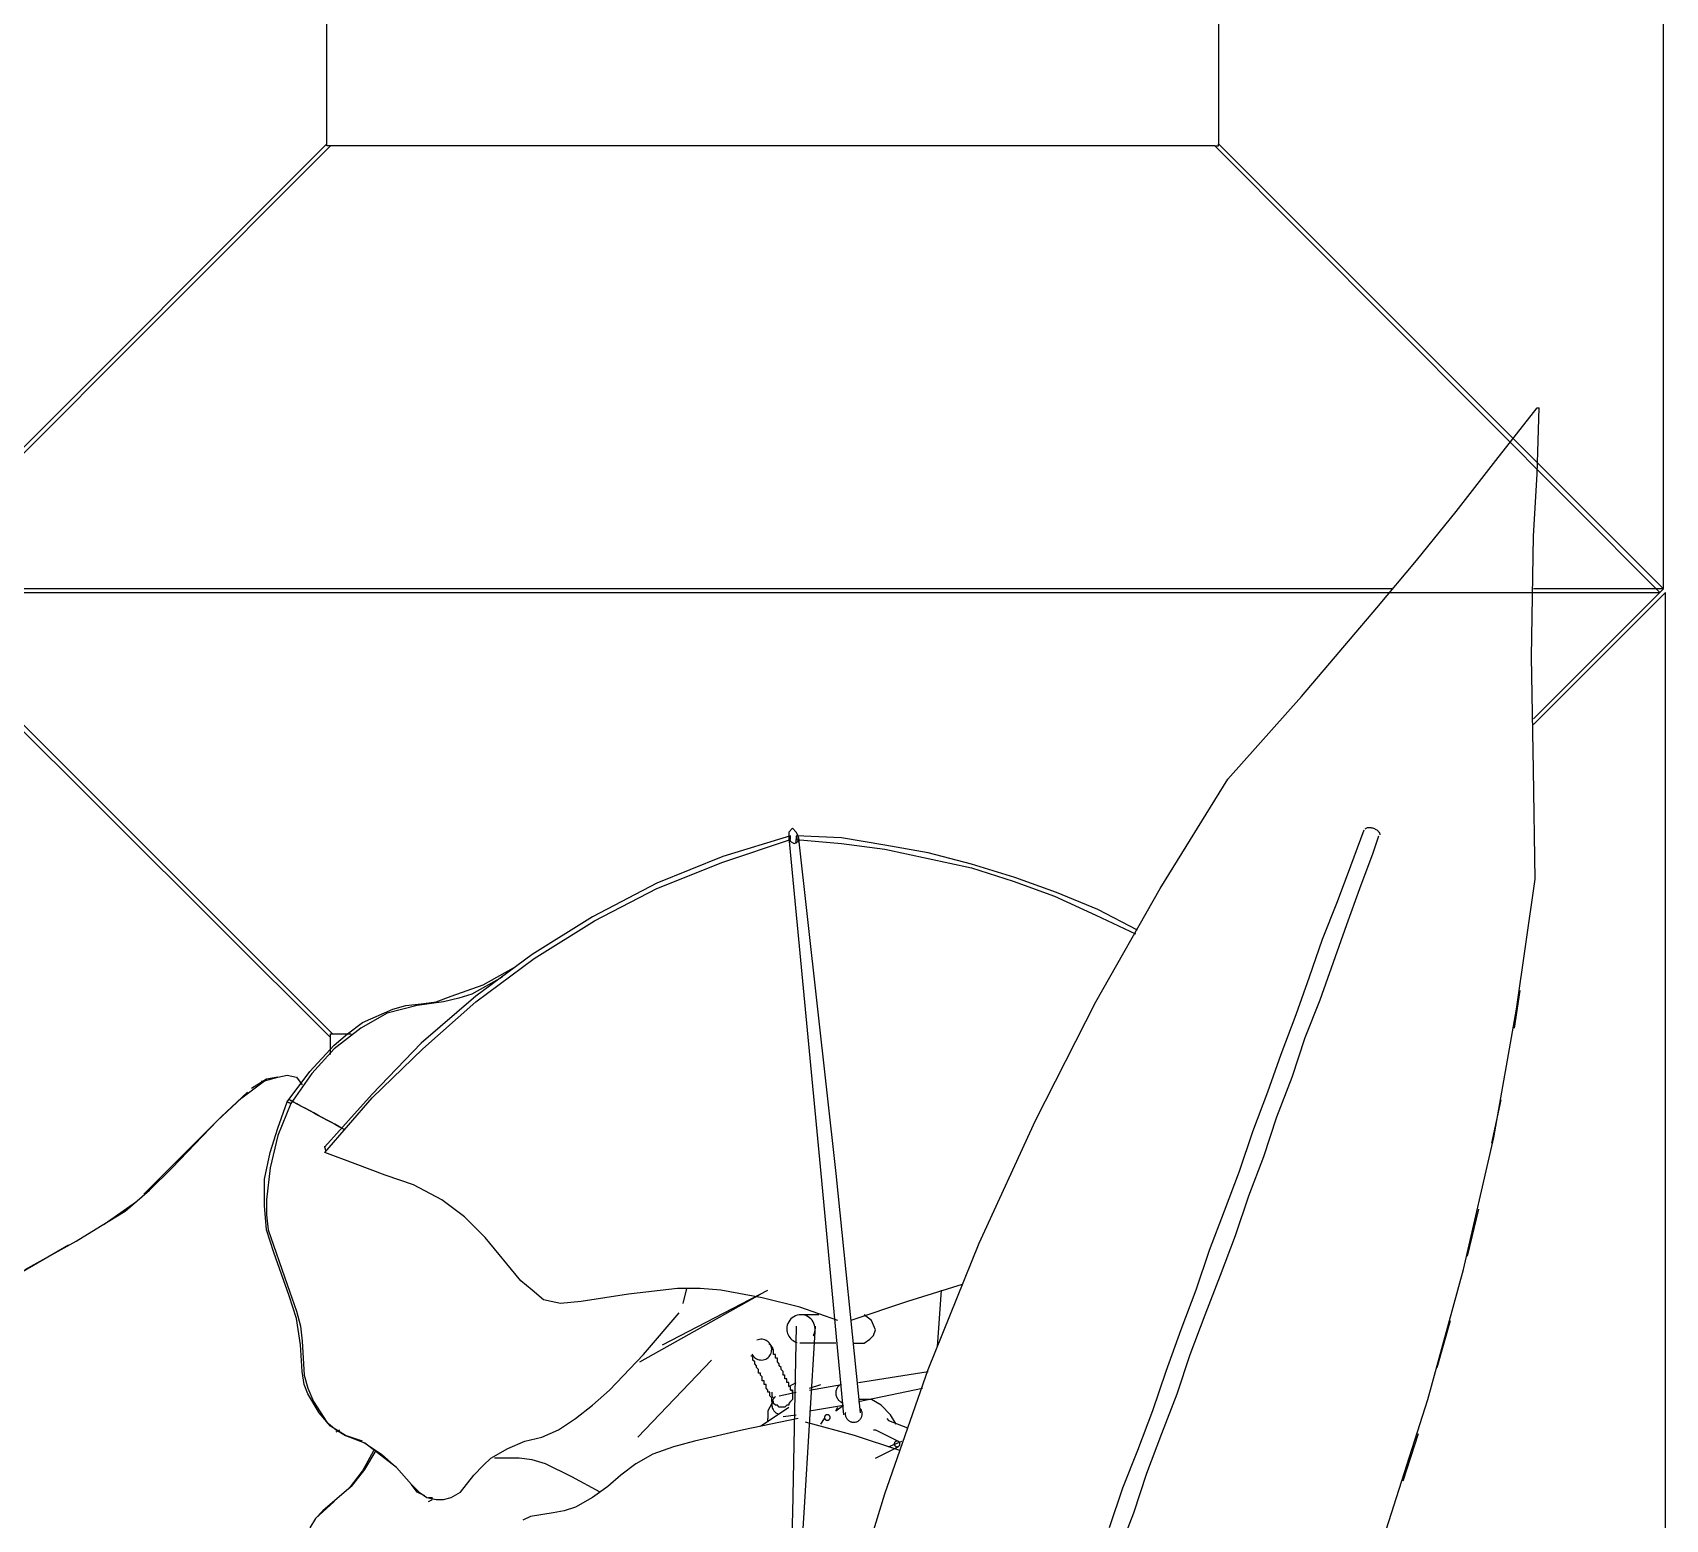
# Model space of a CAD drawing. Header units: millimetres. Extents: x 7649 to 34105, y 3983 to 25377.
# Drawn here: x 15558.9 to 16017.2, y 14287.9 to 14705.2 of the extents above; entities that cross this region are included whole.
import ezdxf

# ---------------------------------------------------------------- set-up
doc = ezdxf.new("R2010")
doc.units = ezdxf.units.MM

msp = doc.modelspace()

# ---------------------------------------------------------------- linework, layer by layer
at = {"layer": 'GEOMETRY', "color": 7}
for p, q in [((16016.64028, 14549.08472), (16016.64028, 15273.51389)), ((15891.75694, 14906.80139), (15891.75694, 14673.96806)), ((15641.46111, 14673.96806), (15641.46111, 14741.70139)), ((15516.57778, 14549.08472), (15641.46111, 14673.96806)), ((15642.51944, 14673.43889), (15517.10694, 14548.02639)), ((15641.46111, 14673.43889), (15641.46111, 14673.96806)), ((15642.51944, 14673.43889), (15641.46111, 14673.43889)), ((15890.69861, 14673.43889), (15642.51944, 14673.43889)), ((16015.58194, 14548.02639), (15890.69861, 14673.43889)), ((15890.69861, 14673.43889), (15891.75694, 14673.43889)), ((15891.75694, 14673.96806), (16016.64028, 14549.08472)), ((15891.75694, 14673.43889), (15891.75694, 14673.96806)), ((15969.54444, 14585.06806), (15981.18611, 14599.88472)), ((15981.18611, 14599.88472), (15981.71528, 14599.88472)), ((15981.18611, 14581.36389), (15981.71528, 14599.88472)), ((15958.43194, 14570.78056), (15969.54444, 14585.06806)), ((15980.12778, 14563.90139), (15981.18611, 14581.36389)), ((15947.31944, 14557.02222), (15958.43194, 14570.78056)), ((15979.59861, 14530.03472), (15980.12778, 14563.90139)), ((15936.20694, 14543.79306), (15947.31944, 14557.02222)), ((15517.10694, 14548.02639), (16015.58194, 14548.02639)), ((15642.51944, 14423.14306), (15517.10694, 14548.02639)), ((15940.44028, 14549.08472), (15518.16528, 14549.08472)), ((15518.16528, 14549.08472), (15643.04861, 14424.20139)), ((15980.12778, 14512.57222), (16016.64028, 14549.08472)), ((16016.64028, 14549.08472), (15980.12778, 14549.08472)), ((16017.16944, 14548.02639), (15980.12778, 14510.98472)), ((16017.16944, 14123.63472), (16017.16944, 14548.02639)), ((15915.04028, 14518.92222), (15936.20694, 14543.79306)), ((15980.12778, 14498.28472), (15979.59861, 14530.03472)), ((15894.40278, 14495.63889), (15915.04028, 14518.92222)), ((15875.35278, 14464.94722), (15894.40278, 14495.63889)), ((15980.65694, 14467.59306), (15980.12778, 14498.28472)), ((15772.16528, 14481.88056), (15771.10694, 14480.82222)), ((15773.22361, 14480.82222), (15772.16528, 14481.88056)), ((15932.50278, 14481.35139), (15928.79861, 14471.29722)), ((15932.96619, 14481.76993), (15932.83978, 14481.66612)), ((15933.1141, 14481.85727), (15932.96619, 14481.76993)), ((15933.28152, 14481.92802), (15933.1141, 14481.85727)), ((15933.46645, 14481.98208), (15933.28152, 14481.92802)), ((15933.66689, 14482.01934), (15933.46645, 14481.98208)), ((15933.88085, 14482.0397), (15933.66689, 14482.01934)), ((15934.10632, 14482.04304), (15933.88085, 14482.0397)), ((15934.34131, 14482.02926), (15934.10632, 14482.04304)), ((15934.58382, 14481.99825), (15934.34131, 14482.02926)), ((15934.83186, 14481.9499), (15934.58382, 14481.99825)), ((15935.08342, 14481.88411), (15934.83186, 14481.9499)), ((15935.3365, 14481.80077), (15935.08342, 14481.88411)), ((15935.58395, 14481.70193), (15935.3365, 14481.80077)), ((15935.81894, 14481.59062), (15935.58395, 14481.70193)), ((15936.04002, 14481.46822), (15935.81894, 14481.59062)), ((15936.24573, 14481.33609), (15936.04002, 14481.46822)), ((15936.43459, 14481.19559), (15936.24573, 14481.33609)), ((15936.60517, 14481.04809), (15936.43459, 14481.19559)), ((15936.75598, 14480.89497), (15936.60517, 14481.04809)), ((15771.63611, 14479.76389), (15752.58611, 14473.94306)), ((15752.58611, 14472.35556), (15771.63611, 14478.70556)), ((15771.10694, 14480.82222), (15771.10694, 14479.23472)), ((15771.10694, 14479.23472), (15780.10278, 14385.04306)), ((15771.10694, 14479.23472), (15771.63611, 14478.17639)), ((15771.63611, 14478.70556), (15771.63611, 14479.76389)), ((15771.63611, 14478.17639), (15772.69444, 14477.64722)), ((15772.69444, 14477.64722), (15773.75278, 14478.17639)), ((15773.75278, 14479.76389), (15773.22361, 14480.82222)), ((15785.92361, 14479.23472), (15773.22361, 14479.76389)), ((15773.22361, 14479.76389), (15773.22361, 14478.70556)), ((15773.22361, 14478.70556), (15785.92361, 14477.64722)), ((15773.22361, 14477.64722), (15773.22361, 14478.70556)), ((15773.75278, 14479.76389), (15784.33611, 14385.04306)), ((15773.75278, 14478.17639), (15773.75278, 14479.76389)), ((15798.09444, 14477.11806), (15785.92361, 14479.23472)), ((15785.92361, 14477.64722), (15798.09444, 14476.05972)), ((15810.26528, 14475.00139), (15798.09444, 14477.11806)), ((15935.14861, 14475.00139), (15936.73611, 14479.76389)), ((15936.88557, 14480.73758), (15936.75598, 14480.89497)), ((15936.99248, 14480.57729), (15936.88557, 14480.73758)), ((15937.07525, 14480.41548), (15936.99248, 14480.57729)), ((15937.13242, 14480.2535), (15937.07525, 14480.41548)), ((15937.16252, 14480.09272), (15937.13242, 14480.2535)), ((15752.58611, 14473.94306), (15734.06528, 14466.53472)), ((15734.06528, 14464.94722), (15752.58611, 14472.35556)), ((15798.09444, 14476.05972), (15810.26528, 14473.41389)), ((15822.43611, 14471.82639), (15810.26528, 14475.00139)), ((15810.26528, 14473.41389), (15822.43611, 14470.76806)), ((15834.60694, 14468.12222), (15822.43611, 14471.82639)), ((15931.44444, 14464.94722), (15935.14861, 14475.00139)), ((15822.43611, 14470.76806), (15834.07778, 14467.06389)), ((15846.24861, 14463.88889), (15834.60694, 14468.12222)), ((15928.79861, 14471.29722), (15925.09444, 14461.24306)), ((15975.36528, 14431.08056), (15980.65694, 14467.59306)), ((15734.06528, 14466.53472), (15716.07361, 14457.00972)), ((15716.60278, 14455.95139), (15734.06528, 14464.94722)), ((15834.07778, 14467.06389), (15845.71944, 14462.83056)), ((15845.71944, 14462.83056), (15857.36111, 14457.53889)), ((15857.89028, 14459.12639), (15846.24861, 14463.88889)), ((15857.36111, 14433.19722), (15875.35278, 14464.94722)), ((15927.74028, 14454.89306), (15931.44444, 14464.94722)), ((15869.00278, 14453.30556), (15857.89028, 14459.12639)), ((15925.09444, 14461.24306), (15920.86111, 14450.65972)), ((15716.07361, 14457.00972), (15699.14028, 14446.42639)), ((15699.66944, 14445.36806), (15716.60278, 14455.95139)), ((15857.36111, 14457.53889), (15868.47361, 14452.24722)), ((15924.03611, 14444.30972), (15927.74028, 14454.89306)), ((15920.86111, 14450.65972), (15917.15694, 14440.07639)), ((15699.14028, 14446.42639), (15683.26528, 14434.78472)), ((15683.26528, 14433.19722), (15699.66944, 14445.36806)), ((15920.33194, 14433.72639), (15924.03611, 14444.30972)), ((15690.67361, 14440.07639), (15682.20694, 14435.31389)), ((15685.38194, 14437.95972), (15693.84861, 14442.72222)), ((15917.15694, 14440.07639), (15913.45278, 14429.49306)), ((15676.38611, 14434.78472), (15685.38194, 14437.95972)), ((15682.20694, 14435.31389), (15678.50278, 14434.25556)), ((15974.83611, 14425.78889), (15976.42361, 14436.37222)), ((15651.51528, 14427.37639), (15659.98194, 14431.08056)), ((15666.86111, 14432.13889), (15658.39444, 14430.02222)), ((15659.98194, 14431.08056), (15663.68611, 14432.13889)), ((15663.68611, 14432.13889), (15667.91944, 14432.66806)), ((15674.26944, 14433.19722), (15666.86111, 14432.13889)), ((15683.26528, 14434.78472), (15667.91944, 14421.55556)), ((15667.91944, 14432.66806), (15672.15278, 14433.19722)), ((15668.44861, 14419.96806), (15683.26528, 14433.19722)), ((15672.15278, 14433.19722), (15676.38611, 14434.78472)), ((15678.50278, 14434.25556), (15674.26944, 14433.19722)), ((15840.42778, 14399.85972), (15857.36111, 14433.19722)), ((15916.09861, 14423.14306), (15920.33194, 14433.72639)), ((15969.01528, 14395.09722), (15975.36528, 14431.08056)), ((15647.28194, 14424.20139), (15651.51528, 14427.37639)), ((15658.39444, 14430.02222), (15650.98611, 14425.78889)), ((15913.45278, 14429.49306), (15909.21944, 14418.38056)), ((15642.51944, 14423.14306), (15642.51944, 14424.20139)), ((15642.51944, 14424.20139), (15643.04861, 14424.20139)), ((15642.51944, 14418.38056), (15642.51944, 14423.14306)), ((15643.04861, 14424.20139), (15648.34028, 14424.20139)), ((15650.98611, 14425.78889), (15643.57778, 14419.96806)), ((15643.57778, 14421.02639), (15647.28194, 14424.20139)), ((15667.91944, 14421.55556), (15654.16111, 14407.26806)), ((15912.39444, 14412.03056), (15916.09861, 14423.14306)), ((15636.69861, 14413.61806), (15643.57778, 14421.02639)), ((15643.57778, 14419.96806), (15637.22778, 14413.08889)), ((15654.16111, 14406.20972), (15668.44861, 14419.96806)), ((15909.21944, 14418.38056), (15905.51528, 14407.79722)), ((15627.70278, 14412.03056), (15630.34861, 14412.55972)), ((15630.34861, 14405.15139), (15636.69861, 14413.61806)), ((15630.34861, 14412.55972), (15632.99444, 14412.03056)), ((15637.22778, 14413.08889), (15631.40694, 14404.62222)), ((15619.23611, 14407.79722), (15611.82778, 14400.91806)), ((15617.64861, 14406.20972), (15623.99861, 14410.97222)), ((15624.52778, 14411.50139), (15620.29444, 14408.85556)), ((15622.94028, 14410.44306), (15623.46944, 14410.97222)), ((15623.99861, 14410.97222), (15627.70278, 14412.03056)), ((15627.70278, 14412.03056), (15624.52778, 14411.50139)), ((15632.99444, 14412.03056), (15634.58194, 14409.91389)), ((15905.51528, 14407.79722), (15901.28194, 14396.68472)), ((15908.16111, 14400.91806), (15912.39444, 14412.03056)), ((15610.76944, 14399.85972), (15617.64861, 14406.20972)), ((15627.70278, 14397.74306), (15630.34861, 14405.15139)), ((15631.40694, 14404.62222), (15627.70278, 14395.62639)), ((15631.40694, 14404.62222), (15630.34861, 14405.15139)), ((15630.34861, 14405.15139), (15631.40694, 14404.62222)), ((15630.98295, 14405.69826), (15630.90561, 14405.73998)), ((15631.06027, 14405.65654), (15630.98295, 14405.69826)), ((15631.13758, 14405.61483), (15631.06027, 14405.65654)), ((15631.10215, 14405.64678), (15631.17563, 14405.60715)), ((15631.21487, 14405.57313), (15631.13758, 14405.61483)), ((15631.17563, 14405.60715), (15631.24909, 14405.56752)), ((15631.29215, 14405.53143), (15631.21487, 14405.57313)), ((15631.24909, 14405.56752), (15631.32254, 14405.52791)), ((15631.36942, 14405.48974), (15631.29215, 14405.53143)), ((15631.32254, 14405.52791), (15631.39598, 14405.4883)), ((15631.44667, 14405.44806), (15631.36942, 14405.48974)), ((15631.39598, 14405.4883), (15631.46941, 14405.44869)), ((15631.52391, 14405.40639), (15631.44667, 14405.44806)), ((15631.46941, 14405.44869), (15631.54282, 14405.40909)), ((15631.60114, 14405.36472), (15631.52391, 14405.40639)), ((15631.54282, 14405.40909), (15631.61622, 14405.3695)), ((15631.67836, 14405.32306), (15631.60114, 14405.36472)), ((15631.61622, 14405.3695), (15631.68961, 14405.32992)), ((15631.75556, 14405.2814), (15631.67836, 14405.32306)), ((15631.68961, 14405.32992), (15631.76299, 14405.29035)), ((15631.83275, 14405.23975), (15631.75556, 14405.2814)), ((15631.76299, 14405.29035), (15631.83635, 14405.25078)), ((15633.03042, 14404.59388), (15631.82845, 14405.24239)), ((15631.83635, 14405.25078), (15631.90969, 14405.21122)), ((15631.90969, 14405.21122), (15631.98303, 14405.17166)), ((15632.0248, 14405.14882), (15633.22686, 14404.50047)), ((15634.22907, 14403.94716), (15633.03042, 14404.59388)), ((15633.22686, 14404.50047), (15634.4256, 14403.85391)), ((15635.42438, 14403.30223), (15634.22907, 14403.94716)), ((15634.4256, 14403.85391), (15635.62102, 14403.20916)), ((15636.61637, 14402.6591), (15635.42438, 14403.30223)), ((15635.62102, 14403.20916), (15636.8131, 14402.5662)), ((15654.16111, 14407.26806), (15640.93194, 14392.45139)), ((15640.93194, 14390.86389), (15654.16111, 14406.20972)), ((15968.48611, 14393.50972), (15971.13194, 14405.68056)), ((15598.06944, 14386.63056), (15610.76944, 14399.85972)), ((15611.82778, 14400.91806), (15604.41944, 14393.50972)), ((15637.80501, 14402.01777), (15636.61637, 14402.6591)), ((15636.8131, 14402.5662), (15638.00184, 14401.92504)), ((15638.9903, 14401.37824), (15637.80501, 14402.01777)), ((15638.00184, 14401.92504), (15639.18725, 14401.28569)), ((15640.17225, 14400.74051), (15638.9903, 14401.37824)), ((15639.18725, 14401.28569), (15640.3693, 14400.64815)), ((15641.35083, 14400.10459), (15640.17225, 14400.74051)), ((15640.3693, 14400.64815), (15641.54799, 14400.01243)), ((15642.52606, 14399.47049), (15641.35083, 14400.10459)), ((15641.54799, 14400.01243), (15642.72333, 14399.37852)), ((15643.69791, 14398.8382), (15642.52606, 14399.47049)), ((15642.72333, 14399.37852), (15643.8953, 14398.74642)), ((15644.86639, 14398.20773), (15643.69791, 14398.8382)), ((15643.8953, 14398.74642), (15645.06389, 14398.11615)), ((15824.55278, 14365.46389), (15840.42778, 14399.85972)), ((15904.45694, 14389.80556), (15908.16111, 14400.91806)), ((15625.58611, 14390.86389), (15627.70278, 14397.74306)), ((15627.70278, 14395.62639), (15625.58611, 14386.63056)), ((15646.0315, 14397.57908), (15644.86639, 14398.20773)), ((15645.06389, 14398.11615), (15646.22911, 14397.48771)), ((15901.28194, 14396.68472), (15897.57778, 14385.57222)), ((15960.54861, 14358.05556), (15969.01528, 14395.09722)), ((15604.41944, 14393.50972), (15590.13194, 14379.22222)), ((15623.99861, 14383.45556), (15625.58611, 14390.86389)), ((15640.79862, 14392.66533), (15640.82911, 14392.55216)), ((15640.82911, 14392.55216), (15640.85961, 14392.43899)), ((15640.85961, 14392.43899), (15640.89012, 14392.32582)), ((15640.89012, 14392.32582), (15640.92065, 14392.21264)), ((15640.92065, 14392.21264), (15640.95121, 14392.09947)), ((15649.39861, 14387.68889), (15640.93194, 14390.86389)), ((15640.95121, 14392.09947), (15640.98181, 14391.9863)), ((15640.98181, 14391.9863), (15641.01245, 14391.87313)), ((15641.01245, 14391.87313), (15641.04314, 14391.75996)), ((15641.04314, 14391.75996), (15641.07389, 14391.64679)), ((15641.07389, 14391.64679), (15641.10471, 14391.53362)), ((15641.10471, 14391.53362), (15641.13559, 14391.42044)), ((15641.13559, 14391.42044), (15641.16656, 14391.30727)), ((15900.22361, 14378.69306), (15904.45694, 14389.80556)), ((15591.71944, 14380.28056), (15598.06944, 14386.63056)), ((15625.58611, 14386.63056), (15624.52778, 14377.63472)), ((15657.86528, 14384.51389), (15649.39861, 14387.68889)), ((15780.10278, 14385.04306), (15786.45278, 14317.30972)), ((15784.33611, 14385.04306), (15791.21528, 14317.83889)), ((15897.57778, 14385.57222), (15893.34444, 14374.45972)), ((15584.84028, 14374.45972), (15591.71944, 14380.28056)), ((15623.99861, 14376.04722), (15623.99861, 14383.45556)), ((15665.80278, 14381.86806), (15657.86528, 14384.51389)), ((15673.74028, 14377.63472), (15665.80278, 14381.86806)), ((15579.01944, 14370.75556), (15588.01528, 14377.10556)), ((15624.52778, 14369.16806), (15623.99861, 14376.04722)), ((15624.52778, 14377.63472), (15624.52778, 14373.40139)), ((15680.09028, 14372.87222), (15673.74028, 14377.63472)), ((15896.51944, 14367.58056), (15900.22361, 14378.69306)), ((15577.96111, 14370.22639), (15584.84028, 14374.45972)), ((15624.52778, 14373.40139), (15625.05694, 14369.16806)), ((15685.91111, 14367.05139), (15680.09028, 14372.87222)), ((15893.34444, 14374.45972), (15889.11111, 14363.34722)), ((15961.60694, 14361.75972), (15964.78194, 14374.98889)), ((15571.08194, 14365.99306), (15577.96111, 14370.22639)), ((15626.64444, 14362.81806), (15624.52778, 14369.16806)), ((15625.05694, 14369.16806), (15630.34861, 14353.82222)), ((15695.96528, 14354.88056), (15685.91111, 14367.05139)), ((15892.28611, 14356.46806), (15896.51944, 14367.58056)), ((15568.96528, 14364.93472), (15556.26528, 14357.52639)), ((15556.79444, 14358.05556), (15571.08194, 14365.99306)), ((15630.87778, 14350.64722), (15626.64444, 14362.81806)), ((15810.26528, 14330.00972), (15824.55278, 14365.46389)), ((15889.11111, 14363.34722), (15885.40694, 14352.23472)), ((15950.49444, 14321.54306), (15960.54861, 14358.05556)), ((15630.34861, 14353.82222), (15632.99444, 14346.41389)), ((15699.14028, 14352.23472), (15695.96528, 14354.88056)), ((15739.88611, 14352.76389), (15726.12778, 14351.17639)), ((15746.23611, 14352.76389), (15739.88611, 14352.76389)), ((15741.47361, 14348.53056), (15742.53194, 14352.76389)), ((15752.05694, 14352.23472), (15746.23611, 14352.76389)), ((15819.79028, 14353.82222), (15804.44444, 14349.05972)), ((15888.05278, 14345.35556), (15892.28611, 14356.46806)), ((15632.99444, 14344.29722), (15630.87778, 14350.64722)), ((15702.31528, 14349.58889), (15699.14028, 14352.23472)), ((15704.43194, 14349.05972), (15702.31528, 14349.58889)), ((15707.07778, 14348.53056), (15704.43194, 14349.05972)), ((15712.89861, 14349.05972), (15707.07778, 14348.53056)), ((15726.12778, 14351.17639), (15712.89861, 14349.05972)), ((15729.30278, 14332.12639), (15763.16944, 14351.17639)), ((15735.65278, 14336.88889), (15765.28611, 14352.23472)), ((15763.69861, 14350.11806), (15752.05694, 14352.23472)), ((15774.28194, 14347.47222), (15763.69861, 14350.11806)), ((15804.44444, 14349.05972), (15788.56944, 14343.76806)), ((15812.91111, 14336.35972), (15813.96944, 14352.23472)), ((15885.40694, 14352.23472), (15881.17361, 14341.12222)), ((15632.99444, 14346.41389), (15634.05278, 14342.18056)), ((15634.05278, 14336.88889), (15632.99444, 14344.29722)), ((15730.36111, 14334.24306), (15740.41528, 14345.88472)), ((15771.40526, 14343.81269), (15771.12013, 14343.39077)), ((15771.74074, 14344.19367), (15771.40526, 14343.81269)), ((15772.12185, 14344.52901), (15771.74074, 14344.19367)), ((15772.54388, 14344.81397), (15772.12185, 14344.52901)), ((15773.00208, 14345.04383), (15772.54388, 14344.81397)), ((15773.49174, 14345.21386), (15773.00208, 14345.04383)), ((15774.00813, 14345.31934), (15773.49174, 14345.21386)), ((15774.54653, 14345.35556), (15774.00813, 14345.31934)), ((15784.86528, 14343.76806), (15774.28194, 14347.47222)), ((15774.81111, 14345.35556), (15774.28194, 14345.35556)), ((15775.08492, 14345.31934), (15774.54653, 14345.35556)), ((15775.34028, 14345.35556), (15774.81111, 14345.35556)), ((15775.60131, 14345.21386), (15775.08492, 14345.31934)), ((15775.86944, 14345.35556), (15775.34028, 14345.35556)), ((15776.09097, 14345.04383), (15775.60131, 14345.21386)), ((15776.39861, 14345.35556), (15775.86944, 14345.35556)), ((15776.54918, 14344.81397), (15776.09097, 14345.04383)), ((15776.92778, 14345.35556), (15776.39861, 14345.35556)), ((15776.9712, 14344.52901), (15776.54918, 14344.81397)), ((15777.45694, 14345.35556), (15776.92778, 14345.35556)), ((15777.35232, 14344.19367), (15776.9712, 14344.52901)), ((15777.6878, 14343.81269), (15777.35232, 14344.19367)), ((15777.98611, 14345.35556), (15777.45694, 14345.35556)), ((15777.97292, 14343.39077), (15777.6878, 14343.81269)), ((15778.51528, 14345.35556), (15777.98611, 14345.35556)), ((15779.04444, 14345.35556), (15778.51528, 14345.35556)), ((15779.57361, 14345.35556), (15779.04444, 14345.35556)), ((15794.39028, 14343.76806), (15792.27361, 14345.35556)), ((15795.44861, 14341.12222), (15794.39028, 14343.76806)), ((15883.81944, 14334.24306), (15888.05278, 14345.35556)), ((15953.14028, 14330.53889), (15956.84444, 14343.76806)), ((15634.05278, 14342.18056), (15634.58194, 14337.94722)), ((15770.6142, 14341.92671), (15770.57778, 14341.38833)), ((15770.57778, 14341.38528), (15770.60268, 14340.94151)), ((15770.60268, 14340.94151), (15770.67547, 14340.51015)), ((15770.71988, 14342.44306), (15770.6142, 14341.92671)), ((15770.67547, 14340.51015), (15770.79379, 14340.09426)), ((15770.8901, 14342.93266), (15770.71988, 14342.44306)), ((15770.79379, 14340.09426), (15770.9553, 14339.69691)), ((15771.12013, 14343.39077), (15770.8901, 14342.93266)), ((15770.9553, 14339.69691), (15771.15763, 14339.32116)), ((15771.15763, 14339.32116), (15771.39845, 14338.97008)), ((15771.39845, 14338.97008), (15771.67538, 14338.64673)), ((15773.22361, 14342.18056), (15772.16528, 14289.79306)), ((15778.51528, 14342.18056), (15775.34028, 14289.79306)), ((15778.20296, 14342.93266), (15777.97292, 14343.39077)), ((15777.98306, 14339.40155), (15778.06671, 14339.55397)), ((15778.06671, 14339.55397), (15778.14343, 14339.70953)), ((15778.14343, 14339.70953), (15778.21316, 14339.86799)), ((15778.37318, 14342.44306), (15778.20296, 14342.93266)), ((15778.21316, 14339.86799), (15778.27582, 14340.02912)), ((15778.27582, 14340.02912), (15778.33136, 14340.19266)), ((15778.33136, 14340.19266), (15778.37972, 14340.35839)), ((15778.47886, 14341.92671), (15778.37318, 14342.44306)), ((15778.37972, 14340.35839), (15778.42081, 14340.52607)), ((15778.42081, 14340.52607), (15778.4546, 14340.69545)), ((15778.4546, 14340.69545), (15778.481, 14340.8663)), ((15778.51528, 14341.38833), (15778.47886, 14341.92671)), ((15778.481, 14340.8663), (15778.49995, 14341.03838)), ((15778.49995, 14341.03838), (15778.5114, 14341.21146)), ((15778.5114, 14341.21146), (15778.51528, 14341.38528)), ((15793.86111, 14338.47639), (15794.91944, 14339.53472)), ((15794.91944, 14339.53472), (15795.44861, 14341.12222)), ((15881.17361, 14341.12222), (15876.94028, 14329.48056)), ((15634.58194, 14329.48056), (15634.05278, 14336.88889)), ((15634.58194, 14337.94722), (15635.11111, 14328.42222)), ((15760.79629, 14334.336), (15760.98721, 14333.98939)), ((15762.57418, 14338.34683), (15762.20507, 14338.20418)), ((15762.95011, 14338.43662), (15762.57418, 14338.34683)), ((15763.32826, 14338.47522), (15762.95011, 14338.43662)), ((15763.70403, 14338.46431), (15763.32826, 14338.47522)), ((15764.07281, 14338.40556), (15763.70403, 14338.46431)), ((15764.42999, 14338.30067), (15764.07281, 14338.40556)), ((15764.77098, 14338.15129), (15764.42999, 14338.30067)), ((15765.09116, 14337.95912), (15764.77098, 14338.15129)), ((15765.38594, 14337.72582), (15765.09116, 14337.95912)), ((15765.6507, 14337.45307), (15765.38594, 14337.72582)), ((15765.80483, 14337.02375), (15765.62353, 14337.13224)), ((15765.88084, 14337.14255), (15765.6507, 14337.45307)), ((15765.97417, 14336.90092), (15765.80483, 14337.02375)), ((15766.07177, 14336.79594), (15765.88084, 14337.14255)), ((15766.13092, 14336.76475), (15765.97417, 14336.90092)), ((15766.01986, 14334.23001), (15766.1691, 14334.57105)), ((15766.21456, 14336.42689), (15766.07177, 14336.79594)), ((15766.27446, 14336.61627), (15766.13092, 14336.76475)), ((15766.1691, 14334.57105), (15766.27386, 14334.92828)), ((15766.30449, 14336.05099), (15766.21456, 14336.42689)), ((15766.27386, 14334.92828), (15766.33246, 14335.29708)), ((15766.40417, 14336.45647), (15766.27446, 14336.61627)), ((15766.34323, 14335.67285), (15766.30449, 14336.05099)), ((15766.33246, 14335.29708), (15766.34323, 14335.67285)), ((15766.34444, 14335.83056), (15766.34444, 14336.35972)), ((15766.87361, 14335.30139), (15766.34444, 14335.83056)), ((15766.51942, 14336.28638), (15766.40417, 14336.45647)), ((15766.61961, 14336.10698), (15766.51942, 14336.28638)), ((15766.70409, 14335.91931), (15766.61961, 14336.10698)), ((15766.77226, 14335.72436), (15766.70409, 14335.91931)), ((15766.82348, 14335.52315), (15766.77226, 14335.72436)), ((15766.85714, 14335.31668), (15766.82348, 14335.52315)), ((15766.87262, 14335.10596), (15766.85714, 14335.31668)), ((15766.87361, 14334.77222), (15766.87361, 14335.30139)), ((15766.87361, 14334.24306), (15766.87361, 14334.77222)), ((15771.67538, 14338.64673), (15771.98609, 14338.35417)), ((15771.98609, 14338.35417), (15772.32822, 14338.09548)), ((15772.32822, 14338.09548), (15772.69941, 14337.87371)), ((15772.69941, 14337.87371), (15773.09732, 14337.69194)), ((15773.09732, 14337.69194), (15773.51958, 14337.55322)), ((15774.81111, 14337.41806), (15774.28194, 14337.41806)), ((15775.34028, 14337.41806), (15774.81111, 14337.41806)), ((15775.86944, 14337.41806), (15775.34028, 14337.41806)), ((15776.39861, 14337.41806), (15775.86944, 14337.41806)), ((15776.92778, 14337.41806), (15776.39861, 14337.41806)), ((15777.45694, 14337.41806), (15776.92778, 14337.41806)), ((15777.98611, 14337.41806), (15777.45694, 14337.41806)), ((15778.51528, 14337.41806), (15777.98611, 14337.41806)), ((15779.04444, 14337.41806), (15778.51528, 14337.41806)), ((15779.57361, 14337.41806), (15779.04444, 14337.41806)), ((15780.10278, 14337.41806), (15779.57361, 14337.41806)), ((15780.63194, 14337.41806), (15780.10278, 14337.41806)), ((15781.16111, 14337.41806), (15780.63194, 14337.41806)), ((15781.69028, 14337.41806), (15781.16111, 14337.41806)), ((15782.21944, 14337.41806), (15781.69028, 14337.41806)), ((15782.74861, 14337.41806), (15782.21944, 14337.41806)), ((15783.27778, 14337.41806), (15782.74861, 14337.41806)), ((15783.80694, 14337.41806), (15783.27778, 14337.41806)), ((15784.33611, 14337.41806), (15783.80694, 14337.41806)), ((15789.09861, 14337.41806), (15789.62778, 14337.41806)), ((15789.62778, 14337.41806), (15790.15694, 14337.41806)), ((15790.15694, 14337.41806), (15790.68611, 14337.41806)), ((15790.68611, 14337.41806), (15791.21528, 14337.41806)), ((15790.68611, 14337.41806), (15792.27361, 14337.41806)), ((15792.27361, 14337.41806), (15793.86111, 14338.47639)), ((15720.83611, 14324.18889), (15730.36111, 14334.24306)), ((15728.77361, 14310.95972), (15749.41111, 14332.65556)), ((15761.05278, 14333.71389), (15760.52361, 14333.71389)), ((15760.98721, 14333.98939), (15761.21736, 14333.67888)), ((15761.05278, 14333.18472), (15761.05278, 14333.71389)), ((15761.05278, 14332.65556), (15761.05278, 14333.18472)), ((15761.58194, 14332.12639), (15761.05278, 14332.65556)), ((15761.21736, 14333.67888), (15761.48212, 14333.40613)), ((15761.48212, 14333.40613), (15761.77689, 14333.17283)), ((15761.58194, 14331.59722), (15761.58194, 14332.12639)), ((15762.11111, 14331.06806), (15761.58194, 14331.59722)), ((15761.77689, 14333.17283), (15762.09708, 14332.98065)), ((15762.09708, 14332.98065), (15762.43806, 14332.83128)), ((15762.11111, 14330.53889), (15762.11111, 14331.06806)), ((15762.64028, 14330.00972), (15762.11111, 14330.53889)), ((15762.43806, 14332.83128), (15762.79525, 14332.72638)), ((15762.64028, 14329.48056), (15762.64028, 14330.00972)), ((15762.79525, 14332.72638), (15763.16402, 14332.66764)), ((15763.16402, 14332.66764), (15763.53979, 14332.65673)), ((15763.53979, 14332.65673), (15763.91795, 14332.69533)), ((15763.91795, 14332.69533), (15764.29388, 14332.78511)), ((15764.29388, 14332.78511), (15764.66299, 14332.92776)), ((15764.66501, 14332.9287), (15765.01155, 14333.11976)), ((15765.01155, 14333.11976), (15765.32198, 14333.35002)), ((15765.32198, 14333.35002), (15765.59462, 14333.61489)), ((15765.59462, 14333.61489), (15765.82781, 14333.90975)), ((15765.82781, 14333.90975), (15766.01986, 14334.23001)), ((15767.40278, 14334.24306), (15766.87361, 14334.24306)), ((15767.40278, 14333.71389), (15767.40278, 14334.24306)), ((15767.40278, 14333.18472), (15767.40278, 14333.71389)), ((15767.93194, 14333.18472), (15767.40278, 14333.18472)), ((15767.93194, 14332.65556), (15767.93194, 14333.18472)), ((15767.93194, 14332.12639), (15767.93194, 14332.65556)), ((15768.46111, 14331.59722), (15767.93194, 14332.12639)), ((15768.46111, 14331.06806), (15768.46111, 14331.59722)), ((15768.99028, 14330.53889), (15768.46111, 14331.06806)), ((15768.99028, 14330.00972), (15768.99028, 14330.53889)), ((15769.51944, 14329.48056), (15768.99028, 14330.00972)), ((15798.09444, 14295.08472), (15810.26528, 14330.00972)), ((15880.11528, 14323.13056), (15883.81944, 14334.24306)), ((15635.11111, 14325.77639), (15634.58194, 14329.48056)), ((15635.11111, 14328.42222), (15636.16944, 14324.71806)), ((15636.16944, 14323.13056), (15635.11111, 14325.77639)), ((15762.64028, 14328.95139), (15762.64028, 14329.48056)), ((15763.16944, 14328.95139), (15762.64028, 14328.95139)), ((15763.16944, 14328.42222), (15763.16944, 14328.95139)), ((15763.69861, 14327.89306), (15763.16944, 14328.42222)), ((15763.69861, 14327.36389), (15763.69861, 14327.89306)), ((15763.69861, 14326.83472), (15763.69861, 14327.36389)), ((15764.22778, 14326.83472), (15763.69861, 14326.83472)), ((15764.22778, 14326.30556), (15764.22778, 14326.83472)), ((15764.22778, 14325.77639), (15764.22778, 14326.30556)), ((15764.75694, 14325.77639), (15764.22778, 14325.77639)), ((15764.75694, 14325.24722), (15764.75694, 14325.77639)), ((15764.75694, 14324.71806), (15764.75694, 14325.24722)), ((15769.51944, 14328.95139), (15769.51944, 14329.48056)), ((15769.51944, 14328.42222), (15769.51944, 14328.95139)), ((15770.04861, 14328.42222), (15769.51944, 14328.42222)), ((15770.04861, 14327.89306), (15770.04861, 14328.42222)), ((15770.04861, 14327.36389), (15770.04861, 14327.89306)), ((15770.57778, 14327.36389), (15770.04861, 14327.36389)), ((15770.57778, 14326.83472), (15770.57778, 14327.36389)), ((15770.57778, 14326.30556), (15770.57778, 14326.83472)), ((15771.10694, 14326.30556), (15770.57778, 14326.30556)), ((15771.10694, 14325.77639), (15771.10694, 14326.30556)), ((15771.10694, 14325.24722), (15773.22361, 14326.30556)), ((15771.10694, 14325.24722), (15771.10694, 14325.77639)), ((15771.63611, 14325.24722), (15771.10694, 14325.24722)), ((15771.63611, 14324.71806), (15771.63611, 14325.24722)), ((15776.92778, 14324.18889), (15785.92361, 14325.77639)), ((15776.92778, 14324.71806), (15780.10278, 14325.77639)), ((15785.01301, 14325.26126), (15784.85888, 14325.05951)), ((15785.18552, 14325.45014), (15785.01301, 14325.26126)), ((15785.3759, 14325.62479), (15785.18552, 14325.45014)), ((15790.68611, 14326.30556), (15810.26528, 14329.48056)), ((15876.94028, 14329.48056), (15873.23611, 14318.36806)), ((15636.16944, 14324.71806), (15637.75694, 14321.01389)), ((15639.34444, 14317.83889), (15636.16944, 14323.13056)), ((15637.75694, 14321.01389), (15641.46111, 14315.19306)), ((15716.07361, 14319.95556), (15720.83611, 14324.18889)), ((15765.28611, 14324.18889), (15764.75694, 14324.71806)), ((15765.28611, 14323.65972), (15765.28611, 14324.18889)), ((15765.81528, 14323.65972), (15765.28611, 14323.65972)), ((15765.81528, 14323.13056), (15765.81528, 14323.65972)), ((15765.81528, 14322.60139), (15765.81528, 14323.13056)), ((15766.34444, 14322.07222), (15765.81528, 14322.60139)), ((15766.34444, 14321.54306), (15766.34444, 14322.07222)), ((15766.34444, 14321.54306), (15766.34444, 14321.01389)), ((15766.34444, 14321.01389), (15766.34444, 14321.54306)), ((15766.87361, 14321.01389), (15766.34444, 14321.01389)), ((15766.34718, 14323.52122), (15766.34445, 14323.39405)), ((15766.34445, 14323.39405), (15766.34727, 14323.26713)), ((15766.35549, 14323.64845), (15766.34718, 14323.52122)), ((15766.34727, 14323.26713), (15766.3556, 14323.14062)), ((15766.3556, 14323.14062), (15766.36942, 14323.01472)), ((15766.39397, 14320.75506), (15766.35865, 14320.50813)), ((15766.36942, 14323.01472), (15766.38869, 14322.88959)), ((15766.38869, 14322.88959), (15766.41339, 14322.76542)), ((15766.45008, 14320.99725), (15766.39397, 14320.75506)), ((15766.41339, 14322.76542), (15766.44348, 14322.64239)), ((15766.44348, 14322.64239), (15766.47893, 14322.52067)), ((15766.5265, 14321.23339), (15766.45008, 14320.99725)), ((15766.47893, 14322.52067), (15766.51971, 14322.40044)), ((15766.51971, 14322.40044), (15766.56578, 14322.28188)), ((15766.62275, 14321.46217), (15766.5265, 14321.23339)), ((15766.56578, 14322.28188), (15766.61712, 14322.16517)), ((15766.73832, 14321.68228), (15766.62275, 14321.46217)), ((15766.87275, 14321.89241), (15766.73832, 14321.68228)), ((15767.02553, 14322.09125), (15766.87275, 14321.89241)), ((15766.87361, 14320.48472), (15766.87361, 14321.01389)), ((15767.19619, 14322.27748), (15767.02553, 14322.09125)), ((15767.38423, 14322.44979), (15767.19619, 14322.27748)), ((15768.46111, 14322.60139), (15773.22361, 14323.65972)), ((15771.63611, 14321.01389), (15771.10694, 14320.48472)), ((15771.63611, 14324.18889), (15771.63611, 14324.71806)), ((15771.63611, 14324.18889), (15772.16528, 14324.18889)), ((15772.16528, 14324.18889), (15771.63611, 14324.18889)), ((15772.16528, 14321.54306), (15771.63611, 14321.01389)), ((15772.16528, 14324.18889), (15772.16528, 14323.65972)), ((15772.16528, 14323.65972), (15772.16528, 14324.18889)), ((15772.16528, 14323.65972), (15772.16528, 14323.13056)), ((15772.16528, 14323.13056), (15772.16528, 14322.60139)), ((15772.16528, 14322.60139), (15772.16528, 14322.07222)), ((15772.16528, 14322.07222), (15772.16528, 14321.54306)), ((15784.34767, 14323.65523), (15784.33604, 14323.40161)), ((15784.33604, 14323.40161), (15784.34675, 14323.14603)), ((15784.34675, 14323.14603), (15784.38029, 14322.88986)), ((15784.38116, 14323.90553), (15784.34767, 14323.65523)), ((15784.38029, 14322.88986), (15784.43636, 14322.63766)), ((15784.43599, 14324.15115), (15784.38116, 14323.90553)), ((15784.51167, 14324.39072), (15784.43599, 14324.15115)), ((15784.43636, 14322.63766), (15784.51369, 14322.39383)), ((15784.60771, 14324.62288), (15784.51167, 14324.39072)), ((15784.51369, 14322.39383), (15784.61135, 14322.15948)), ((15784.72361, 14324.84626), (15784.60771, 14324.62288)), ((15784.61135, 14322.15948), (15784.72841, 14321.93572)), ((15784.85888, 14325.05951), (15784.72361, 14324.84626)), ((15784.72841, 14321.93572), (15784.86392, 14321.72365)), ((15784.86392, 14321.72365), (15785.01696, 14321.5244)), ((15785.01696, 14321.5244), (15785.1866, 14321.33908)), ((15785.1866, 14321.33908), (15785.3719, 14321.16879)), ((15785.3719, 14321.16879), (15785.57193, 14321.01465)), ((15785.57193, 14321.01465), (15785.78576, 14320.87777)), ((15785.78576, 14320.87777), (15786.01245, 14320.75926)), ((15786.01245, 14320.75926), (15786.25108, 14320.66023)), ((15790.68611, 14321.01389), (15808.67778, 14324.71806)), ((15794.39028, 14321.54306), (15790.68611, 14321.54306)), ((15797.03611, 14319.95556), (15794.39028, 14321.54306)), ((15875.88194, 14312.01806), (15880.11528, 14323.13056)), ((15938.85278, 14285.03056), (15950.49444, 14321.54306)), ((15642.51944, 14314.13472), (15639.34444, 14317.83889)), ((15706.54861, 14313.07639), (15711.31111, 14316.25139)), ((15711.31111, 14316.25139), (15716.07361, 14319.95556)), ((15773.75278, 14316.25139), (15758.40694, 14313.07639)), ((15763.16944, 14314.13472), (15771.10694, 14319.42639)), ((15766.34444, 14320.48472), (15765.28611, 14318.36806)), ((15765.28611, 14318.36806), (15765.28611, 14316.25139)), ((15765.28611, 14315.19306), (15765.28611, 14316.25139)), ((15766.35865, 14320.50813), (15766.34461, 14320.25777)), ((15766.34461, 14320.25777), (15766.35234, 14320.00529)), ((15766.35234, 14320.00529), (15766.38233, 14319.752)), ((15766.38233, 14319.752), (15766.43431, 14319.5023)), ((15766.43431, 14319.5023), (15766.50715, 14319.26043)), ((15766.50715, 14319.26043), (15766.59995, 14319.02748)), ((15766.59995, 14319.02748), (15766.71185, 14318.80454)), ((15766.71185, 14318.80454), (15766.84196, 14318.59269)), ((15766.84196, 14318.59269), (15766.9894, 14318.39304)), ((15767.40278, 14319.95556), (15766.87361, 14320.48472)), ((15766.9894, 14318.39304), (15767.1533, 14318.20665)), ((15767.1533, 14318.20665), (15767.33278, 14318.03463)), ((15767.33278, 14318.03463), (15767.52697, 14317.87805)), ((15767.93194, 14319.95556), (15767.40278, 14319.95556)), ((15767.52697, 14317.87805), (15767.73498, 14317.73802)), ((15767.73498, 14317.73802), (15767.95593, 14317.61561)), ((15768.46111, 14319.42639), (15767.93194, 14319.95556)), ((15767.95593, 14317.61561), (15768.18896, 14317.51192)), ((15768.99028, 14319.42639), (15768.46111, 14319.42639)), ((15769.51944, 14319.42639), (15768.99028, 14319.42639)), ((15770.04861, 14319.42639), (15769.51944, 14319.42639)), ((15769.51944, 14316.78056), (15773.22361, 14317.30972)), ((15770.57778, 14319.95556), (15770.04861, 14319.42639)), ((15771.10694, 14319.95556), (15770.57778, 14319.95556)), ((15771.10694, 14320.48472), (15771.10694, 14319.95556)), ((15776.92778, 14318.36806), (15786.45278, 14319.95556)), ((15780.10278, 14314.66389), (15781.16111, 14316.25139)), ((15781.16839, 14316.62396), (15781.16111, 14316.51628)), ((15781.16111, 14316.51567), (15781.16839, 14316.40799)), ((15781.18953, 14316.72722), (15781.16839, 14316.62396)), ((15781.16839, 14316.40799), (15781.18953, 14316.30472)), ((15781.22358, 14316.82514), (15781.18953, 14316.72722)), ((15781.18953, 14316.30472), (15781.22358, 14316.2068)), ((15781.26958, 14316.91677), (15781.22358, 14316.82514)), ((15781.22358, 14316.2068), (15781.26958, 14316.11518)), ((15781.32661, 14317.00115), (15781.26958, 14316.91677)), ((15781.26958, 14316.11518), (15781.32661, 14316.03079)), ((15781.3937, 14317.07735), (15781.32661, 14317.00115)), ((15781.32661, 14316.03079), (15781.3937, 14315.9546)), ((15781.46993, 14317.14441), (15781.3937, 14317.07735)), ((15781.55433, 14317.2014), (15781.46993, 14317.14441)), ((15781.64597, 14317.24738), (15781.55433, 14317.2014)), ((15781.7439, 14317.28138), (15781.64597, 14317.24738)), ((15781.84718, 14317.30248), (15781.7439, 14317.28138)), ((15781.95486, 14317.30972), (15781.84718, 14317.30248)), ((15782.06254, 14317.30248), (15781.95486, 14317.30972)), ((15782.16582, 14317.28138), (15782.06254, 14317.30248)), ((15782.26375, 14317.24738), (15782.16582, 14317.28138)), ((15782.35539, 14317.2014), (15782.26375, 14317.24738)), ((15782.4398, 14317.14441), (15782.35539, 14317.2014)), ((15782.51602, 14317.07735), (15782.4398, 14317.14441)), ((15782.58311, 14317.00115), (15782.51602, 14317.07735)), ((15782.51602, 14315.9546), (15782.58311, 14316.03079)), ((15782.64014, 14316.91677), (15782.58311, 14317.00115)), ((15782.58311, 14316.03079), (15782.64014, 14316.11518)), ((15782.68615, 14316.82514), (15782.64014, 14316.91677)), ((15782.64014, 14316.11518), (15782.68615, 14316.2068)), ((15782.72019, 14316.72722), (15782.68615, 14316.82514)), ((15782.68615, 14316.2068), (15782.72019, 14316.30472)), ((15782.74133, 14316.62396), (15782.72019, 14316.72722)), ((15782.72019, 14316.30472), (15782.74133, 14316.40799)), ((15782.74861, 14316.51628), (15782.74133, 14316.62396)), ((15782.74133, 14316.40799), (15782.74861, 14316.51567)), ((15784.33611, 14318.36806), (15786.45278, 14319.95556)), ((15784.33611, 14318.36806), (15784.86528, 14319.42639)), ((15786.99017, 14317.77226), (15786.98197, 14317.58966)), ((15786.98197, 14317.58966), (15786.98773, 14317.40801)), ((15786.98773, 14317.40801), (15787.00723, 14317.22808)), ((15787.01258, 14317.95507), (15786.99017, 14317.77226)), ((15787.00723, 14317.22808), (15787.04024, 14317.05063)), ((15787.04024, 14317.05063), (15787.08651, 14316.87641)), ((15787.08651, 14316.87641), (15787.14582, 14316.70619)), ((15787.14582, 14316.70619), (15787.21794, 14316.54072)), ((15787.21794, 14316.54072), (15787.30263, 14316.38077)), ((15787.30263, 14316.38077), (15787.39965, 14316.2271)), ((15787.39965, 14316.2271), (15787.50878, 14316.08046)), ((15787.50878, 14316.08046), (15787.62979, 14315.94162)), ((15791.06777, 14315.9115), (15791.20547, 14316.06546)), ((15791.20547, 14316.06546), (15791.32992, 14316.23171)), ((15791.4107, 14318.79011), (15791.29483, 14318.96683)), ((15791.32992, 14316.23171), (15791.44016, 14316.40954)), ((15791.50955, 14318.6057), (15791.4107, 14318.79011)), ((15791.44016, 14316.40954), (15791.53522, 14316.59828)), ((15791.59125, 14318.41477), (15791.50955, 14318.6057)), ((15791.53522, 14316.59828), (15791.61322, 14316.79467)), ((15791.65568, 14318.21852), (15791.59125, 14318.41477)), ((15791.61322, 14316.79467), (15791.673, 14316.99518)), ((15791.70273, 14318.01812), (15791.65568, 14318.21852)), ((15791.673, 14316.99518), (15791.71468, 14317.19863)), ((15791.73227, 14317.81475), (15791.70273, 14318.01812)), ((15791.71468, 14317.19863), (15791.73837, 14317.40382)), ((15791.74419, 14317.60959), (15791.73227, 14317.81475)), ((15791.73837, 14317.40382), (15791.74419, 14317.60959)), ((15799.68194, 14317.30972), (15797.03611, 14319.95556)), ((15798.62361, 14316.25139), (15799.15278, 14315.72222)), ((15801.26944, 14314.66389), (15799.68194, 14317.30972)), ((15873.23611, 14318.36806), (15869.00278, 14307.25556)), ((15641.46111, 14315.19306), (15644.10694, 14313.07639)), ((15646.75278, 14311.48889), (15642.51944, 14314.13472)), ((15644.10694, 14313.07639), (15646.75278, 14311.48889)), ((15644.10694, 14312.54722), (15645.16528, 14313.07639)), ((15646.75278, 14311.48889), (15652.04444, 14309.37222)), ((15651.51528, 14309.90139), (15646.75278, 14311.48889)), ((15701.78611, 14310.95972), (15706.54861, 14313.07639)), ((15758.40694, 14313.07639), (15744.64861, 14309.90139)), ((15789.62778, 14311.48889), (15775.86944, 14315.19306)), ((15781.3937, 14315.9546), (15781.46993, 14315.88753)), ((15781.46993, 14315.88753), (15781.55433, 14315.83054)), ((15781.55433, 14315.83054), (15781.64597, 14315.78457)), ((15781.64597, 14315.78457), (15781.7439, 14315.75056)), ((15781.7439, 14315.75056), (15781.84718, 14315.72946)), ((15781.84718, 14315.72946), (15781.95486, 14315.72222)), ((15781.95486, 14315.72222), (15782.06254, 14315.72946)), ((15782.06254, 14315.72946), (15782.16582, 14315.75056)), ((15782.16582, 14315.75056), (15782.26375, 14315.78457)), ((15782.26375, 14315.78457), (15782.35539, 14315.83054)), ((15782.35539, 14315.83054), (15782.4398, 14315.88753)), ((15782.4398, 14315.88753), (15782.51602, 14315.9546)), ((15787.62979, 14315.94162), (15787.76115, 14315.81253)), ((15787.76115, 14315.81253), (15787.90099, 14315.69483)), ((15787.90099, 14315.69483), (15788.04859, 14315.58879)), ((15788.04859, 14315.58879), (15788.20319, 14315.49469)), ((15788.20319, 14315.49469), (15788.36405, 14315.41281)), ((15788.36405, 14315.41281), (15788.53042, 14315.34342)), ((15788.53042, 14315.34342), (15788.70156, 14315.28682)), ((15788.70156, 14315.28682), (15788.87672, 14315.24326)), ((15788.87672, 14315.24326), (15789.05516, 14315.21304)), ((15789.05516, 14315.21304), (15789.23614, 14315.19642)), ((15789.23614, 14315.19642), (15789.41891, 14315.1937)), ((15789.41891, 14315.1937), (15789.60273, 14315.20513)), ((15789.60455, 14315.20532), (15789.81363, 14315.23602)), ((15802.32778, 14307.25556), (15789.62778, 14311.48889)), ((15789.81363, 14315.23602), (15790.01715, 14315.28456)), ((15790.01715, 14315.28456), (15790.21416, 14315.35024)), ((15790.21416, 14315.35024), (15790.40369, 14315.43237)), ((15790.40369, 14315.43237), (15790.58477, 14315.53025)), ((15790.58477, 14315.53025), (15790.75646, 14315.6432)), ((15790.75646, 14315.6432), (15790.91778, 14315.77051)), ((15790.91778, 14315.77051), (15791.06777, 14315.9115)), ((15794.91944, 14313.07639), (15795.44861, 14313.07639)), ((15795.44861, 14313.07639), (15801.79861, 14309.90139)), ((15799.15278, 14315.72222), (15804.44444, 14313.60556)), ((15871.64861, 14300.90556), (15875.88194, 14312.01806)), ((15943.61528, 14298.78889), (15947.84861, 14312.01806)), ((15651.51528, 14301.43472), (15654.69028, 14307.25556)), ((15652.04444, 14309.37222), (15656.80694, 14306.19722)), ((15661.04028, 14302.49306), (15652.04444, 14309.37222)), ((15655.21944, 14307.25556), (15652.04444, 14301.96389)), ((15687.49861, 14305.13889), (15692.26111, 14307.78472)), ((15692.26111, 14307.78472), (15697.02361, 14309.90139)), ((15697.02361, 14309.90139), (15701.78611, 14310.95972)), ((15738.82778, 14308.31389), (15733.00694, 14306.19722)), ((15744.64861, 14309.90139), (15738.82778, 14308.31389)), ((15795.44861, 14305.13889), (15801.79861, 14308.31389)), ((15799.15278, 14308.31389), (15802.85694, 14309.90139)), ((15800.74756, 14309.21562), (15800.74028, 14309.10795)), ((15800.74028, 14309.10733), (15800.74756, 14308.99966)), ((15800.7687, 14309.31889), (15800.74756, 14309.21562)), ((15800.74756, 14308.99966), (15800.7687, 14308.89639)), ((15800.80274, 14309.41681), (15800.7687, 14309.31889)), ((15800.7687, 14308.89639), (15800.80274, 14308.79847)), ((15800.84875, 14309.50843), (15800.80274, 14309.41681)), ((15800.80274, 14308.79847), (15800.84875, 14308.70684)), ((15800.90577, 14309.59282), (15800.84875, 14309.50843)), ((15800.84875, 14308.70684), (15800.90577, 14308.62246)), ((15800.97287, 14309.66901), (15800.90577, 14309.59282)), ((15800.90577, 14308.62246), (15800.97287, 14308.54626)), ((15801.04909, 14309.73608), (15800.97287, 14309.66901)), ((15800.97287, 14308.54626), (15801.04909, 14308.4792)), ((15801.1335, 14309.79307), (15801.04909, 14309.73608)), ((15801.04909, 14308.4792), (15801.1335, 14308.42221)), ((15801.22514, 14309.83904), (15801.1335, 14309.79307)), ((15801.1335, 14308.42221), (15801.22514, 14308.37623)), ((15801.32307, 14309.87305), (15801.22514, 14309.83904)), ((15801.22514, 14308.37623), (15801.32307, 14308.34223)), ((15801.42635, 14309.89415), (15801.32307, 14309.87305)), ((15801.32307, 14308.34223), (15801.42635, 14308.32113)), ((15801.53403, 14309.90139), (15801.42635, 14309.89415)), ((15801.42635, 14308.32113), (15801.53403, 14308.31389)), ((15801.64171, 14309.89415), (15801.53403, 14309.90139)), ((15801.53403, 14308.31389), (15801.64171, 14308.32113)), ((15801.74498, 14309.87305), (15801.64171, 14309.89415)), ((15801.64171, 14308.32113), (15801.74498, 14308.34223)), ((15801.84292, 14309.83904), (15801.74498, 14309.87305)), ((15801.74498, 14308.34223), (15801.84292, 14308.37623)), ((15801.93456, 14309.79307), (15801.84292, 14309.83904)), ((15801.84292, 14308.37623), (15801.93456, 14308.42221)), ((15802.01896, 14309.73608), (15801.93456, 14309.79307)), ((15801.93456, 14308.42221), (15802.01896, 14308.4792)), ((15802.09519, 14309.66901), (15802.01896, 14309.73608)), ((15802.01896, 14308.4792), (15802.09519, 14308.54626)), ((15802.16228, 14309.59282), (15802.09519, 14309.66901)), ((15802.09519, 14308.54626), (15802.16228, 14308.62246)), ((15802.21931, 14309.50843), (15802.16228, 14309.59282)), ((15802.16228, 14308.62246), (15802.21931, 14308.70684)), ((15802.26531, 14309.41681), (15802.21931, 14309.50843)), ((15802.21931, 14308.70684), (15802.26531, 14308.79847)), ((15802.29936, 14309.31889), (15802.26531, 14309.41681)), ((15802.26531, 14308.79847), (15802.29936, 14308.89639)), ((15802.32049, 14309.21562), (15802.29936, 14309.31889)), ((15802.29936, 14308.89639), (15802.32049, 14308.99966)), ((15802.32778, 14309.10795), (15802.32049, 14309.21562)), ((15802.32049, 14308.99966), (15802.32778, 14309.10733)), ((15869.00278, 14307.25556), (15864.76944, 14296.67222)), ((15656.80694, 14306.19722), (15661.04028, 14302.49306)), ((15661.04028, 14302.49306), (15665.27361, 14297.73056)), ((15665.27361, 14297.73056), (15661.04028, 14302.49306)), ((15682.73611, 14300.37639), (15685.38194, 14303.02222)), ((15685.38194, 14303.02222), (15687.49861, 14305.13889)), ((15695.43611, 14305.13889), (15688.55694, 14305.13889)), ((15699.14028, 14304.60972), (15695.43611, 14305.13889)), ((15702.84444, 14303.55139), (15699.14028, 14304.60972)), ((15710.25278, 14299.84722), (15702.84444, 14303.55139)), ((15728.24444, 14303.55139), (15724.01111, 14300.37639)), ((15733.00694, 14306.19722), (15728.24444, 14303.55139)), ((15647.81111, 14296.67222), (15651.51528, 14301.43472)), ((15652.04444, 14301.96389), (15648.34028, 14297.20139)), ((15665.27361, 14297.73056), (15667.39028, 14295.61389)), ((15666.86111, 14295.61389), (15665.27361, 14297.73056)), ((15679.03194, 14295.61389), (15682.73611, 14300.37639)), ((15718.19028, 14295.61389), (15710.25278, 14299.84722)), ((15724.01111, 14300.37639), (15720.30694, 14297.20139)), ((15867.94444, 14289.79306), (15871.64861, 14300.90556)), ((15648.34028, 14297.20139), (15640.40278, 14290.32222)), ((15668.97778, 14294.55556), (15666.86111, 14295.61389)), ((15667.39028, 14295.61389), (15669.50694, 14294.02639)), ((15669.50694, 14294.02639), (15672.15278, 14293.49722)), ((15670.03611, 14294.02639), (15671.09444, 14294.02639)), ((15670.03611, 14292.96806), (15671.09444, 14293.49722)), ((15672.15278, 14293.49722), (15674.26944, 14293.49722)), ((15674.26944, 14293.49722), (15676.38611, 14294.02639)), ((15676.38611, 14294.02639), (15679.03194, 14295.61389)), ((15716.07361, 14294.02639), (15711.31111, 14291.38056)), ((15720.30694, 14297.20139), (15716.07361, 14294.02639)), ((15787.51111, 14260.68889), (15798.09444, 14295.08472)), ((15864.76944, 14296.67222), (15861.06528, 14285.55972)), ((15638.28611, 14288.20556), (15643.57778, 14292.96806)), ((15640.40278, 14290.32222), (15638.28611, 14288.20556)), ((15638.81528, 14288.73472), (15639.87361, 14289.79306)), ((15698.61111, 14288.73472), (15696.49444, 14287.67639)), ((15704.96111, 14289.79306), (15698.61111, 14288.73472)), ((15708.13611, 14290.32222), (15704.96111, 14289.79306)), ((15711.31111, 14291.38056), (15708.13611, 14290.32222)), ((15772.16528, 14289.79306), (15770.04861, 14225.76389)), ((15775.34028, 14289.79306), (15771.63611, 14225.76389)), ((15863.71111, 14278.68056), (15867.94444, 14289.79306)), ((15638.28611, 14288.20556), (15636.69861, 14285.55972))]:
    msp.add_line(p, q, dxfattribs=at)

doc.saveas('drawing.dxf')
